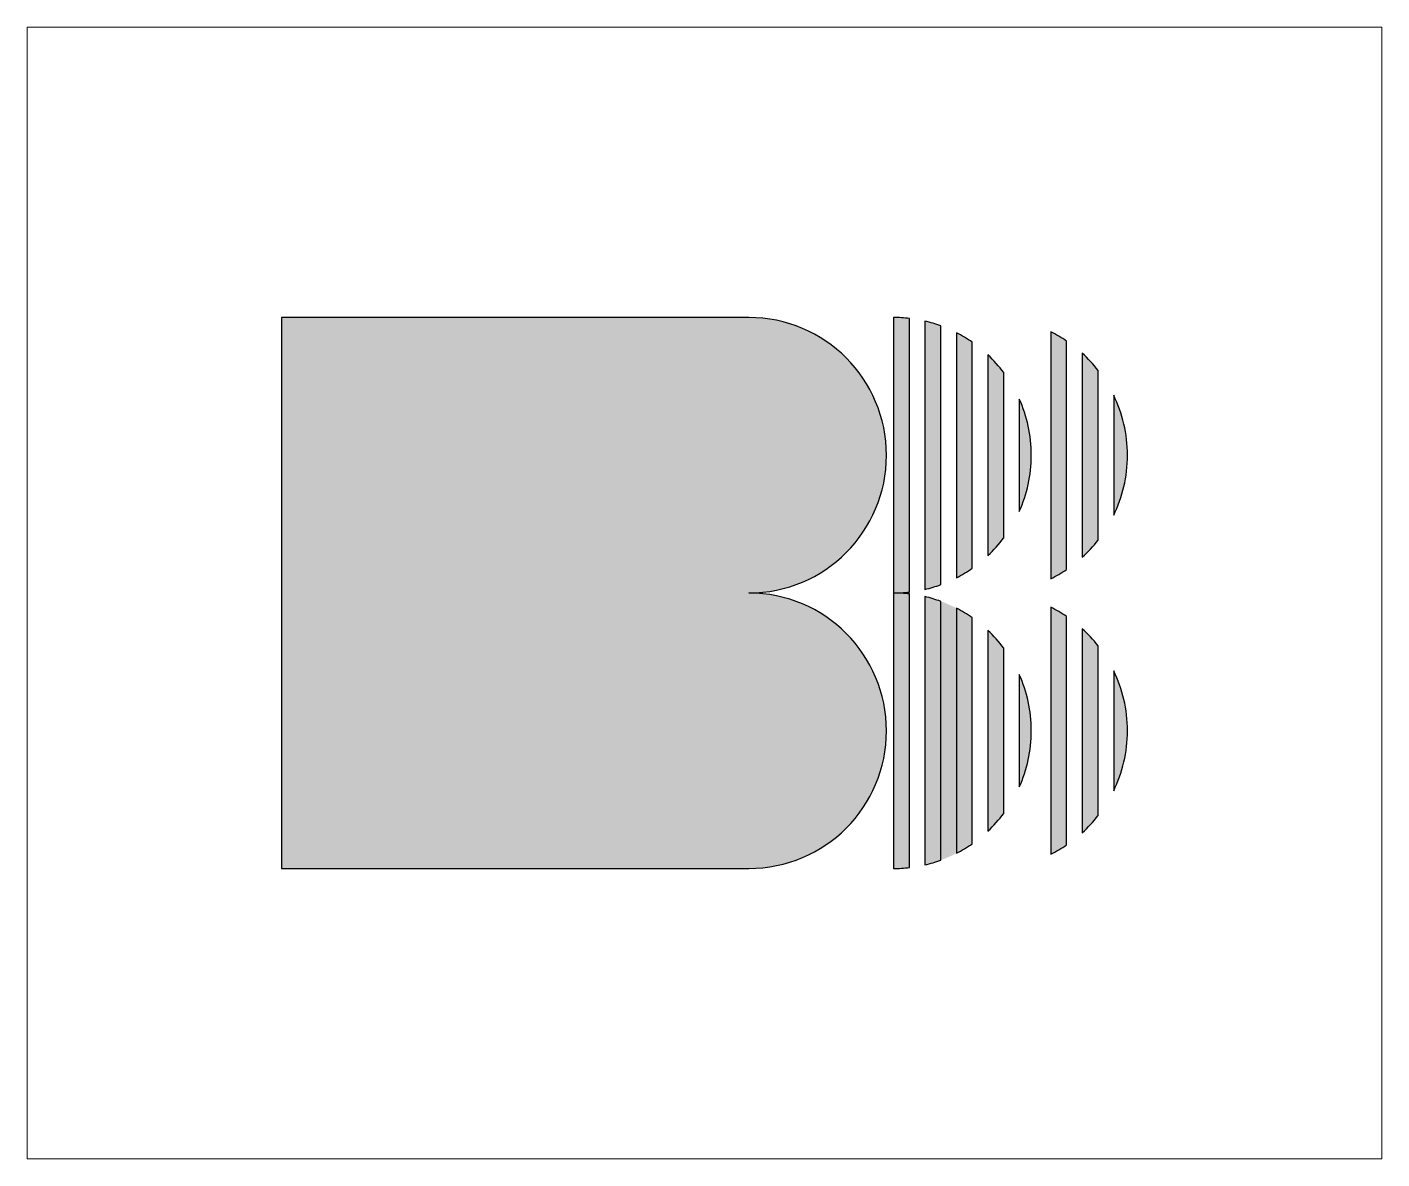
# Paper-space layout 'Layout1' of a CAD drawing. Header units: millimetres. Extents: x 0 to 240, y 0 to 200.
# The model-space entities are those that its viewports show. They can reach past a viewport. Long polylines and large blocks are cut down to what shows.
import ezdxf

# ---------------------------------------------------------------- set-up
doc = ezdxf.new("R2010")
doc.units = ezdxf.units.MM

msp = doc.modelspace()

# ---------------------------------------------------------------- hatches: boundary and pattern name
at = {"true_color": 0x000000, "transparency": 33554687}
h = msp.add_hatch(color=18, dxfattribs=at)
edge = h.paths.add_edge_path(flags=0)
edge.add_spline(control_points=[(3820.66, 51.42), (3820.66, 51.42), (3737.94, 51.42), (3737.94, 51.42), (3737.94, 51.42), (3737.94, 148.96), (3737.94, 148.96), (3737.94, 148.96), (3820.66, 148.96), (3820.66, 148.96), (3834.12, 148.96), (3845.05, 138.03), (3845.05, 124.57), (3845.05, 111.12), (3834.12, 100.19), (3820.66, 100.19), (3834.12, 100.19), (3845.05, 89.26), (3845.05, 75.8), (3845.05, 62.34), (3834.12, 51.42), (3820.66, 51.42)], knot_values=[0, 0, 0, 0, 1, 1, 1, 2, 2, 2, 3, 3, 3, 4, 4, 4, 5, 5, 5, 6, 6, 6, 7, 7, 7, 7], degree=3, periodic=1)
h = msp.add_hatch(color=18, dxfattribs=at)
edge = h.paths.add_edge_path(flags=0)
edge.add_spline(control_points=[(3846.3, 100.19), (3846.3, 100.19), (3846.3, 148.96), (3846.3, 148.96), (3847.25, 148.96), (3848.18, 148.91), (3849.11, 148.8), (3849.11, 148.8), (3849.11, 100.35), (3849.11, 100.35), (3848.18, 100.24), (3847.25, 100.19), (3846.3, 100.19)], knot_values=[0, 0, 0, 0, 1, 1, 1, 2, 2, 2, 3, 3, 3, 4, 4, 4, 4], degree=3, periodic=1)
h = msp.add_hatch(color=18, dxfattribs=at)
edge = h.paths.add_edge_path(flags=0)
edge.add_spline(control_points=[(3851.86, 148.32), (3852.82, 148.1), (3853.76, 147.82), (3854.68, 147.48), (3854.68, 147.48), (3854.68, 101.67), (3854.68, 101.67), (3853.76, 101.33), (3852.82, 101.05), (3851.86, 100.83), (3851.86, 100.83), (3851.86, 148.32), (3851.86, 148.32)], knot_values=[0, 0, 0, 0, 1, 1, 1, 2, 2, 2, 3, 3, 3, 4, 4, 4, 4], degree=3, periodic=1)
h = msp.add_hatch(color=18, dxfattribs=at)
edge = h.paths.add_edge_path(flags=0)
edge.add_spline(control_points=[(3874.14, 146.43), (3875.12, 145.95), (3876.06, 145.4), (3876.95, 144.79), (3876.95, 144.79), (3876.95, 104.36), (3876.95, 104.36), (3876.06, 103.75), (3875.12, 103.2), (3874.14, 102.72), (3874.14, 102.72), (3874.14, 146.43), (3874.14, 146.43)], knot_values=[0, 0, 0, 0, 1, 1, 1, 2, 2, 2, 3, 3, 3, 4, 4, 4, 4], degree=3, periodic=1)
h = msp.add_hatch(color=18, dxfattribs=at)
edge = h.paths.add_edge_path(flags=0)
edge.add_spline(control_points=[(3857.43, 146.27), (3858.41, 145.77), (3859.35, 145.2), (3860.24, 144.58), (3860.24, 144.58), (3860.24, 104.57), (3860.24, 104.57), (3859.35, 103.95), (3858.41, 103.38), (3857.43, 102.88), (3857.43, 102.88), (3857.43, 146.27), (3857.43, 146.27)], knot_values=[0, 0, 0, 0, 1, 1, 1, 2, 2, 2, 3, 3, 3, 4, 4, 4, 4], degree=3, periodic=1)
h = msp.add_hatch(color=18, dxfattribs=at)
edge = h.paths.add_edge_path(flags=0)
edge.add_spline(control_points=[(3863, 142.34), (3864.02, 141.38), (3864.96, 140.32), (3865.81, 139.2), (3865.81, 139.2), (3865.81, 109.95), (3865.81, 109.95), (3864.96, 108.83), (3864.02, 107.77), (3863, 106.81), (3863, 106.81), (3863, 142.34), (3863, 142.34)], knot_values=[0, 0, 0, 0, 1, 1, 1, 2, 2, 2, 3, 3, 3, 4, 4, 4, 4], degree=3, periodic=1)
h = msp.add_hatch(color=18, dxfattribs=at)
edge = h.paths.add_edge_path(flags=0)
edge.add_spline(control_points=[(3879.71, 142.63), (3880.73, 141.7), (3881.67, 140.69), (3882.52, 139.6), (3882.52, 139.6), (3882.52, 109.54), (3882.52, 109.54), (3881.67, 108.46), (3880.73, 107.45), (3879.71, 106.52), (3879.71, 106.52), (3879.71, 142.63), (3879.71, 142.63)], knot_values=[0, 0, 0, 0, 1, 1, 1, 2, 2, 2, 3, 3, 3, 4, 4, 4, 4], degree=3, periodic=1)
h = msp.add_hatch(color=18, dxfattribs=at)
edge = h.paths.add_edge_path(flags=0)
edge.add_spline(control_points=[(3868.57, 134.52), (3869.93, 131.48), (3870.68, 128.12), (3870.68, 124.57), (3870.68, 121.03), (3869.93, 117.67), (3868.57, 114.63), (3868.57, 114.63), (3868.57, 134.52), (3868.57, 134.52)], knot_values=[0, 0, 0, 0, 1, 1, 1, 2, 2, 2, 3, 3, 3, 3], degree=3, periodic=1)
h = msp.add_hatch(color=18, dxfattribs=at)
edge = h.paths.add_edge_path(flags=0)
edge.add_spline(control_points=[(3885.28, 135.2), (3886.83, 131.98), (3887.71, 128.38), (3887.71, 124.57), (3887.71, 120.77), (3886.83, 117.16), (3885.28, 113.95), (3885.28, 113.95), (3885.28, 135.2), (3885.28, 135.2)], knot_values=[0, 0, 0, 0, 1, 1, 1, 2, 2, 2, 3, 3, 3, 3], degree=3, periodic=1)
h = msp.add_hatch(color=18, dxfattribs=at)
edge = h.paths.add_edge_path(flags=0)
edge.add_spline(control_points=[(3849.11, 51.58), (3848.18, 51.47), (3847.25, 51.42), (3846.3, 51.42), (3846.3, 51.42), (3846.3, 100.19), (3846.3, 100.19), (3847.25, 100.19), (3848.18, 100.13), (3849.11, 100.03), (3849.11, 100.03), (3849.11, 51.58), (3849.11, 51.58)], knot_values=[0, 0, 0, 0, 1, 1, 1, 2, 2, 2, 3, 3, 3, 4, 4, 4, 4], degree=3, periodic=1)
h = msp.add_hatch(color=18, dxfattribs=at)
edge = h.paths.add_edge_path(flags=0)
edge.add_spline(control_points=[(3854.68, 52.9), (3853.76, 52.56), (3852.82, 52.28), (3851.86, 52.06), (3851.86, 52.06), (3851.86, 99.55), (3851.86, 99.55), (3852.82, 99.33), (3853.76, 99.04), (3854.68, 98.71), (3854.68, 98.71), (3854.68, 52.9), (3854.68, 52.9)], knot_values=[0, 0, 0, 0, 1, 1, 1, 2, 2, 2, 3, 3, 3, 4, 4, 4, 4], degree=3, periodic=1)
at = {"true_color": 0xffffff, "transparency": 33554687}
h = msp.add_hatch(color=7, dxfattribs=at)
edge = h.paths.add_edge_path(flags=0)
edge.add_spline(control_points=[(3857.43, 97.5), (3857.43, 97.5), (3857.43, 54.1), (3857.43, 54.1), (3856.54, 53.65), (3855.62, 53.24), (3854.68, 52.9), (3854.68, 52.9), (3854.68, 98.71), (3854.68, 98.71), (3855.62, 98.36), (3856.54, 97.96), (3857.43, 97.5)], knot_values=[0, 0, 0, 0, 1, 1, 1, 2, 2, 2, 3, 3, 3, 4, 4, 4, 4], degree=3, periodic=1)
at = {"true_color": 0x000000, "transparency": 33554687}
h = msp.add_hatch(color=18, dxfattribs=at)
edge = h.paths.add_edge_path(flags=0)
edge.add_spline(control_points=[(3860.24, 55.8), (3859.35, 55.17), (3858.41, 54.61), (3857.43, 54.1), (3857.43, 54.1), (3857.43, 97.5), (3857.43, 97.5), (3858.41, 97), (3859.35, 96.43), (3860.24, 95.81), (3860.24, 95.81), (3860.24, 55.8), (3860.24, 55.8)], knot_values=[0, 0, 0, 0, 1, 1, 1, 2, 2, 2, 3, 3, 3, 4, 4, 4, 4], degree=3, periodic=1)
h = msp.add_hatch(color=18, dxfattribs=at)
edge = h.paths.add_edge_path(flags=0)
edge.add_spline(control_points=[(3876.95, 55.59), (3876.06, 54.98), (3875.12, 54.43), (3874.14, 53.95), (3874.14, 53.95), (3874.14, 97.66), (3874.14, 97.66), (3875.12, 97.18), (3876.06, 96.63), (3876.95, 96.02), (3876.95, 96.02), (3876.95, 55.59), (3876.95, 55.59)], knot_values=[0, 0, 0, 0, 1, 1, 1, 2, 2, 2, 3, 3, 3, 4, 4, 4, 4], degree=3, periodic=1)
h = msp.add_hatch(color=18, dxfattribs=at)
edge = h.paths.add_edge_path(flags=0)
edge.add_spline(control_points=[(3865.81, 61.18), (3864.96, 60.05), (3864.02, 59), (3863, 58.04), (3863, 58.04), (3863, 93.57), (3863, 93.57), (3864.02, 92.6), (3864.96, 91.55), (3865.81, 90.42), (3865.81, 90.42), (3865.81, 61.18), (3865.81, 61.18)], knot_values=[0, 0, 0, 0, 1, 1, 1, 2, 2, 2, 3, 3, 3, 4, 4, 4, 4], degree=3, periodic=1)
h = msp.add_hatch(color=18, dxfattribs=at)
edge = h.paths.add_edge_path(flags=0)
edge.add_spline(control_points=[(3882.52, 60.77), (3881.67, 59.69), (3880.73, 58.68), (3879.71, 57.75), (3879.71, 57.75), (3879.71, 93.86), (3879.71, 93.86), (3880.73, 92.93), (3881.67, 91.92), (3882.52, 90.83), (3882.52, 90.83), (3882.52, 60.77), (3882.52, 60.77)], knot_values=[0, 0, 0, 0, 1, 1, 1, 2, 2, 2, 3, 3, 3, 4, 4, 4, 4], degree=3, periodic=1)
h = msp.add_hatch(color=18, dxfattribs=at)
edge = h.paths.add_edge_path(flags=0)
edge.add_spline(control_points=[(3885.28, 86.42), (3886.83, 83.21), (3887.71, 79.61), (3887.71, 75.8), (3887.71, 72), (3886.83, 68.39), (3885.28, 65.18), (3885.28, 65.18), (3885.28, 86.42), (3885.28, 86.42)], knot_values=[0, 0, 0, 0, 1, 1, 1, 2, 2, 2, 3, 3, 3, 3], degree=3, periodic=1)
h = msp.add_hatch(color=18, dxfattribs=at)
edge = h.paths.add_edge_path(flags=0)
edge.add_spline(control_points=[(3868.57, 85.75), (3869.93, 82.71), (3870.68, 79.35), (3870.68, 75.8), (3870.68, 72.26), (3869.93, 68.89), (3868.57, 65.86), (3868.57, 65.86), (3868.57, 85.75), (3868.57, 85.75)], knot_values=[0, 0, 0, 0, 1, 1, 1, 2, 2, 2, 3, 3, 3, 3], degree=3, periodic=1)

# ---------------------------------------------------------------- linework, layer by layer
at = {"color": 18, "linetype": 'Continuous', "lineweight": 25, "true_color": 0x000000}
for points, knots in [([(3820.66, 51.42), (3820.66, 51.42), (3737.94, 51.42), (3737.94, 51.42), (3737.94, 51.42), (3737.94, 148.96), (3737.94, 148.96), (3737.94, 148.96), (3820.66, 148.96), (3820.66, 148.96), (3834.12, 148.96), (3845.05, 138.03), (3845.05, 124.57), (3845.05, 111.12), (3834.12, 100.19), (3820.66, 100.19), (3834.12, 100.19), (3845.05, 89.26), (3845.05, 75.8), (3845.05, 62.34), (3834.12, 51.42), (3820.66, 51.42)], [0, 0, 0, 0, 1, 1, 1, 2, 2, 2, 3, 3, 3, 4, 4, 4, 5, 5, 5, 6, 6, 6, 7, 7, 7, 7]), ([(3846.3, 100.19), (3846.3, 100.19), (3846.3, 148.96), (3846.3, 148.96), (3847.25, 148.96), (3848.18, 148.91), (3849.11, 148.8), (3849.11, 148.8), (3849.11, 100.35), (3849.11, 100.35), (3848.18, 100.24), (3847.25, 100.19), (3846.3, 100.19)], [0, 0, 0, 0, 1, 1, 1, 2, 2, 2, 3, 3, 3, 4, 4, 4, 4]), ([(3851.86, 148.32), (3852.82, 148.1), (3853.76, 147.82), (3854.68, 147.48), (3854.68, 147.48), (3854.68, 101.67), (3854.68, 101.67), (3853.76, 101.33), (3852.82, 101.05), (3851.86, 100.83), (3851.86, 100.83), (3851.86, 148.32), (3851.86, 148.32)], [0, 0, 0, 0, 1, 1, 1, 2, 2, 2, 3, 3, 3, 4, 4, 4, 4]), ([(3874.14, 146.43), (3875.12, 145.95), (3876.06, 145.4), (3876.95, 144.79), (3876.95, 144.79), (3876.95, 104.36), (3876.95, 104.36), (3876.06, 103.75), (3875.12, 103.2), (3874.14, 102.72), (3874.14, 102.72), (3874.14, 146.43), (3874.14, 146.43)], [0, 0, 0, 0, 1, 1, 1, 2, 2, 2, 3, 3, 3, 4, 4, 4, 4]), ([(3857.43, 146.27), (3858.41, 145.77), (3859.35, 145.2), (3860.24, 144.58), (3860.24, 144.58), (3860.24, 104.57), (3860.24, 104.57), (3859.35, 103.95), (3858.41, 103.38), (3857.43, 102.88), (3857.43, 102.88), (3857.43, 146.27), (3857.43, 146.27)], [0, 0, 0, 0, 1, 1, 1, 2, 2, 2, 3, 3, 3, 4, 4, 4, 4]), ([(3863, 142.34), (3864.02, 141.38), (3864.96, 140.32), (3865.81, 139.2), (3865.81, 139.2), (3865.81, 109.95), (3865.81, 109.95), (3864.96, 108.83), (3864.02, 107.77), (3863, 106.81), (3863, 106.81), (3863, 142.34), (3863, 142.34)], [0, 0, 0, 0, 1, 1, 1, 2, 2, 2, 3, 3, 3, 4, 4, 4, 4]), ([(3879.71, 142.63), (3880.73, 141.7), (3881.67, 140.69), (3882.52, 139.6), (3882.52, 139.6), (3882.52, 109.54), (3882.52, 109.54), (3881.67, 108.46), (3880.73, 107.45), (3879.71, 106.52), (3879.71, 106.52), (3879.71, 142.63), (3879.71, 142.63)], [0, 0, 0, 0, 1, 1, 1, 2, 2, 2, 3, 3, 3, 4, 4, 4, 4]), ([(3868.57, 134.52), (3869.93, 131.48), (3870.68, 128.12), (3870.68, 124.57), (3870.68, 121.03), (3869.93, 117.67), (3868.57, 114.63), (3868.57, 114.63), (3868.57, 134.52), (3868.57, 134.52)], [0, 0, 0, 0, 1, 1, 1, 2, 2, 2, 3, 3, 3, 3]), ([(3885.28, 135.2), (3886.83, 131.98), (3887.71, 128.38), (3887.71, 124.57), (3887.71, 120.77), (3886.83, 117.16), (3885.28, 113.95), (3885.28, 113.95), (3885.28, 135.2), (3885.28, 135.2)], [0, 0, 0, 0, 1, 1, 1, 2, 2, 2, 3, 3, 3, 3]), ([(3849.11, 51.58), (3848.18, 51.47), (3847.25, 51.42), (3846.3, 51.42), (3846.3, 51.42), (3846.3, 100.19), (3846.3, 100.19), (3847.25, 100.19), (3848.18, 100.13), (3849.11, 100.03), (3849.11, 100.03), (3849.11, 51.58), (3849.11, 51.58)], [0, 0, 0, 0, 1, 1, 1, 2, 2, 2, 3, 3, 3, 4, 4, 4, 4]), ([(3854.68, 52.9), (3853.76, 52.56), (3852.82, 52.28), (3851.86, 52.06), (3851.86, 52.06), (3851.86, 99.55), (3851.86, 99.55), (3852.82, 99.33), (3853.76, 99.04), (3854.68, 98.71), (3854.68, 98.71), (3854.68, 52.9), (3854.68, 52.9)], [0, 0, 0, 0, 1, 1, 1, 2, 2, 2, 3, 3, 3, 4, 4, 4, 4]), ([(3860.24, 55.8), (3859.35, 55.17), (3858.41, 54.61), (3857.43, 54.1), (3857.43, 54.1), (3857.43, 97.5), (3857.43, 97.5), (3858.41, 97), (3859.35, 96.43), (3860.24, 95.81), (3860.24, 95.81), (3860.24, 55.8), (3860.24, 55.8)], [0, 0, 0, 0, 1, 1, 1, 2, 2, 2, 3, 3, 3, 4, 4, 4, 4]), ([(3876.95, 55.59), (3876.06, 54.98), (3875.12, 54.43), (3874.14, 53.95), (3874.14, 53.95), (3874.14, 97.66), (3874.14, 97.66), (3875.12, 97.18), (3876.06, 96.63), (3876.95, 96.02), (3876.95, 96.02), (3876.95, 55.59), (3876.95, 55.59)], [0, 0, 0, 0, 1, 1, 1, 2, 2, 2, 3, 3, 3, 4, 4, 4, 4]), ([(3865.81, 61.18), (3864.96, 60.05), (3864.02, 59), (3863, 58.04), (3863, 58.04), (3863, 93.57), (3863, 93.57), (3864.02, 92.6), (3864.96, 91.55), (3865.81, 90.42), (3865.81, 90.42), (3865.81, 61.18), (3865.81, 61.18)], [0, 0, 0, 0, 1, 1, 1, 2, 2, 2, 3, 3, 3, 4, 4, 4, 4]), ([(3882.52, 60.77), (3881.67, 59.69), (3880.73, 58.68), (3879.71, 57.75), (3879.71, 57.75), (3879.71, 93.86), (3879.71, 93.86), (3880.73, 92.93), (3881.67, 91.92), (3882.52, 90.83), (3882.52, 90.83), (3882.52, 60.77), (3882.52, 60.77)], [0, 0, 0, 0, 1, 1, 1, 2, 2, 2, 3, 3, 3, 4, 4, 4, 4]), ([(3885.28, 86.42), (3886.83, 83.21), (3887.71, 79.61), (3887.71, 75.8), (3887.71, 72), (3886.83, 68.39), (3885.28, 65.18), (3885.28, 65.18), (3885.28, 86.42), (3885.28, 86.42)], [0, 0, 0, 0, 1, 1, 1, 2, 2, 2, 3, 3, 3, 3]), ([(3868.57, 85.75), (3869.93, 82.71), (3870.68, 79.35), (3870.68, 75.8), (3870.68, 72.26), (3869.93, 68.89), (3868.57, 65.86), (3868.57, 65.86), (3868.57, 85.75), (3868.57, 85.75)], [0, 0, 0, 0, 1, 1, 1, 2, 2, 2, 3, 3, 3, 3])]:
    msp.add_open_spline(points, degree=3, knots=knots, dxfattribs=at)

psp = doc.layouts.get("Layout1")

# ---------------------------------------------------------------- viewports
at = {"layer": '0'}
psp.add_viewport(center=(119.94, 100.19), size=(239.89, 200.3778), view_center_point=(3812.82, 100.19), view_height=200.3778, dxfattribs=at)

doc.saveas('drawing.dxf')
